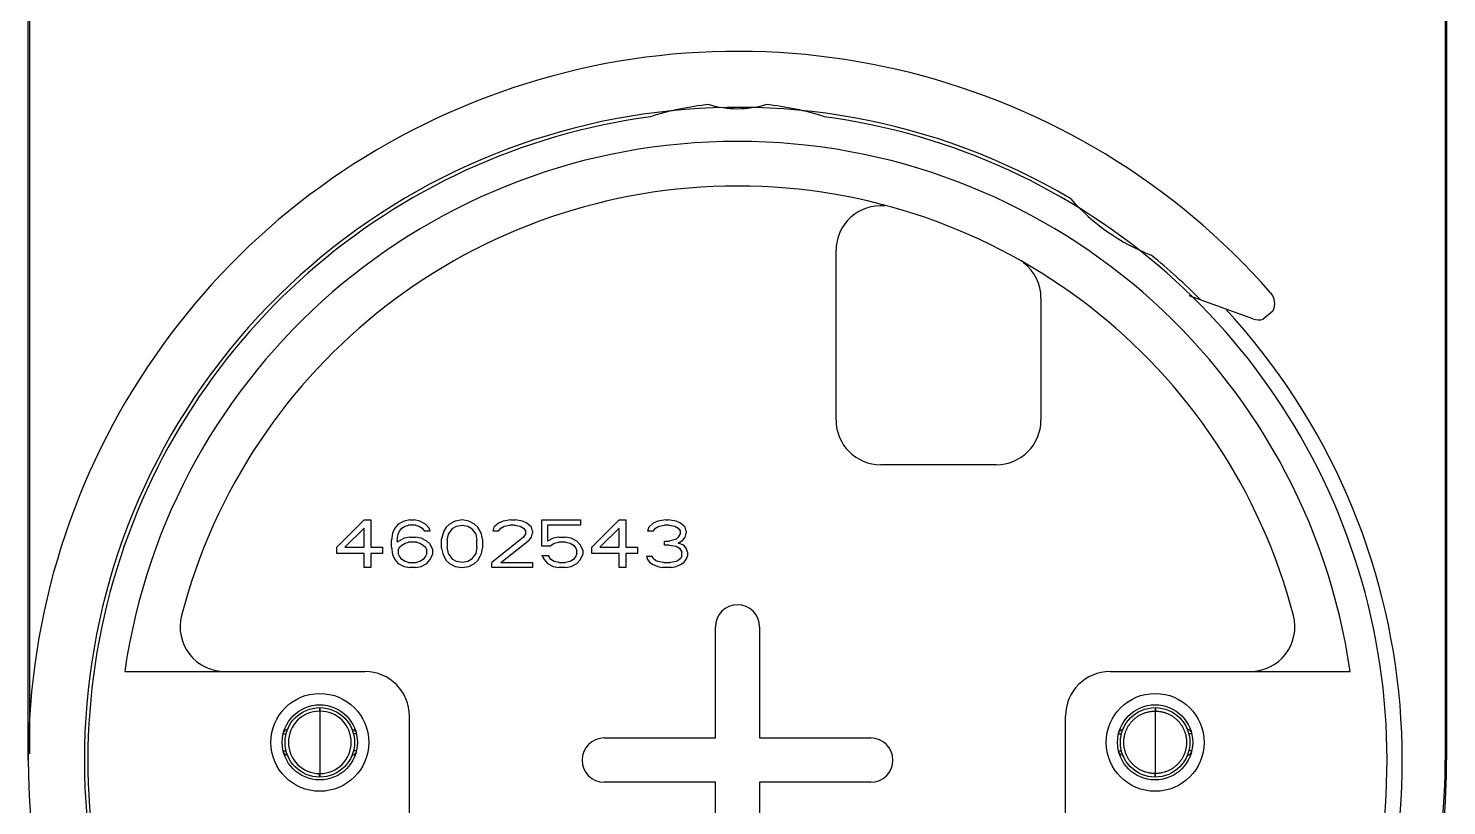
# Model space of a CAD drawing. Header units: inches. Extents: x 0 to 22, y 0 to 17.
# Drawn here: x 14.372 to 16.372, y 5.75 to 6.847 of the extents above; entities that cross this region are included whole.
import ezdxf

# ---------------------------------------------------------------- set-up
doc = ezdxf.new("R2010")
doc.units = ezdxf.units.IN
doc.header["$LTSCALE"] = 1.21
doc.header["$MEASUREMENT"] = 0
doc.layers.get('0').update_dxf_attribs({"linetype": 'CONTINUOUS'})

msp = doc.modelspace()

# ---------------------------------------------------------------- linework, layer by layer
at = {"color": 7}
for p, q in [((14.3716, 5.8142), (14.3716, 8.0642)), ((16.3716, 8.0642), (16.3716, 5.8142)), ((14.3736, 5.823), (14.3736, 7.7942)), ((16.3696, 7.7942), (16.3696, 5.8142)), ((15.5106, 6.294), (15.5106, 6.5334)), ((15.7996, 6.466), (15.7996, 6.294)), ((16.0984, 6.4367), (16.0084, 6.4695)), ((16.1267, 6.4478), (16.1131, 6.4364)), ((15.7366, 6.231), (15.5736, 6.231)), ((14.8452, 6.153), (14.8066, 6.1145)), ((14.8179, 6.1145), (14.8452, 6.1416)), ((14.8452, 6.153), (14.8548, 6.153)), ((14.8452, 6.1145), (14.8452, 6.1416)), ((14.8548, 6.153), (14.8548, 6.1145)), ((14.8885, 6.1416), (14.8853, 6.1344)), ((14.8933, 6.1473), (14.8885, 6.1416)), ((14.9014, 6.1515), (14.8933, 6.1473)), ((14.8949, 6.1373), (14.8981, 6.1416)), ((14.8981, 6.1416), (14.903, 6.1444)), ((14.9094, 6.153), (14.9014, 6.1515)), ((14.903, 6.1444), (14.9078, 6.1458)), ((14.9174, 6.1458), (14.9078, 6.1458)), ((14.9094, 6.153), (14.9158, 6.153)), ((14.9238, 6.1515), (14.9158, 6.153)), ((14.9174, 6.1458), (14.9222, 6.1444)), ((14.9222, 6.1444), (14.927, 6.1416)), ((14.9319, 6.1473), (14.9238, 6.1515)), ((14.927, 6.1416), (14.9302, 6.1373)), ((14.9367, 6.1416), (14.9319, 6.1473)), ((14.9383, 6.1373), (14.9367, 6.1416)), ((14.9607, 6.143), (14.9575, 6.1373)), ((14.9656, 6.1473), (14.9607, 6.143)), ((14.964, 6.133), (14.9704, 6.1416)), ((14.9736, 6.1515), (14.9656, 6.1473)), ((14.9704, 6.1416), (14.9752, 6.1444)), ((14.9832, 6.153), (14.9736, 6.1515)), ((14.9752, 6.1444), (14.9832, 6.1458)), ((14.9929, 6.1515), (14.9832, 6.153)), ((14.9832, 6.1458), (14.9912, 6.1444)), ((14.9912, 6.1444), (14.9961, 6.1416)), ((15.0009, 6.1473), (14.9929, 6.1515)), ((14.9961, 6.1416), (15.0025, 6.133)), ((15.0057, 6.143), (15.0009, 6.1473)), ((15.0089, 6.1373), (15.0057, 6.143)), ((15.0282, 6.143), (15.0266, 6.1373)), ((15.0346, 6.1487), (15.0282, 6.143)), ((15.041, 6.1515), (15.0346, 6.1487)), ((15.0346, 6.1373), (15.0378, 6.1416)), ((15.0378, 6.1416), (15.0426, 6.1444)), ((15.0522, 6.153), (15.041, 6.1515)), ((15.0426, 6.1444), (15.0506, 6.1458)), ((15.0571, 6.1458), (15.0506, 6.1458)), ((15.0522, 6.153), (15.0587, 6.153)), ((15.0571, 6.1458), (15.0651, 6.1444)), ((15.0683, 6.1515), (15.0587, 6.153)), ((15.0651, 6.1444), (15.0699, 6.1416)), ((15.0747, 6.1487), (15.0683, 6.1515)), ((15.0699, 6.1416), (15.0731, 6.1373)), ((15.0811, 6.143), (15.0747, 6.1487)), ((15.0827, 6.1373), (15.0811, 6.143)), ((15.0956, 6.1159), (15.0956, 6.153)), ((15.0956, 6.153), (15.1502, 6.153)), ((15.1036, 6.1458), (15.1036, 6.123)), ((15.1502, 6.1458), (15.1036, 6.1458)), ((15.1502, 6.153), (15.1502, 6.1458)), ((15.2047, 6.153), (15.1662, 6.1145)), ((15.1775, 6.1145), (15.2047, 6.1416)), ((15.2047, 6.153), (15.2144, 6.153)), ((15.2047, 6.1145), (15.2047, 6.1416)), ((15.2144, 6.153), (15.2144, 6.1145)), ((15.2465, 6.143), (15.2449, 6.1373)), ((15.2529, 6.1487), (15.2465, 6.143)), ((15.2593, 6.1515), (15.2529, 6.1487)), ((15.2529, 6.1373), (15.2561, 6.1416)), ((15.2561, 6.1416), (15.2609, 6.1444)), ((15.2706, 6.153), (15.2593, 6.1515)), ((15.2609, 6.1444), (15.2689, 6.1458)), ((15.2754, 6.1458), (15.2689, 6.1458)), ((15.2706, 6.153), (15.2738, 6.153)), ((15.285, 6.1515), (15.2738, 6.153)), ((15.2754, 6.1458), (15.2834, 6.1444)), ((15.2834, 6.1444), (15.2882, 6.1416)), ((15.2914, 6.1487), (15.285, 6.1515)), ((15.2882, 6.1416), (15.2914, 6.1373)), ((15.2978, 6.143), (15.2914, 6.1487)), ((15.2994, 6.1373), (15.2978, 6.143)), ((14.8853, 6.1344), (14.8837, 6.1245)), ((14.8837, 6.1145), (14.8837, 6.1245)), ((14.8917, 6.1245), (14.8933, 6.133)), ((14.9014, 6.1273), (14.8917, 6.1216)), ((14.8917, 6.1245), (14.8917, 6.1216)), ((14.8933, 6.133), (14.8949, 6.1373)), ((14.8981, 6.1173), (14.903, 6.1202)), ((14.9094, 6.1287), (14.9014, 6.1273)), ((14.903, 6.1202), (14.9078, 6.1216)), ((14.919, 6.1216), (14.9078, 6.1216)), ((14.9094, 6.1287), (14.9174, 6.1287)), ((14.9254, 6.1273), (14.9174, 6.1287)), ((14.919, 6.1216), (14.9238, 6.1202)), ((14.9238, 6.1202), (14.9286, 6.1173)), ((14.9335, 6.123), (14.9254, 6.1273)), ((14.9383, 6.1373), (14.9302, 6.1373)), ((14.9383, 6.1188), (14.9335, 6.123)), ((14.9559, 6.133), (14.9543, 6.1259)), ((14.9543, 6.1131), (14.9543, 6.1259)), ((14.9575, 6.1373), (14.9559, 6.133)), ((14.9624, 6.1245), (14.964, 6.133)), ((14.9624, 6.1245), (14.9624, 6.1145)), ((15.0025, 6.133), (15.0041, 6.1245)), ((15.0041, 6.1145), (15.0041, 6.1245)), ((15.0105, 6.133), (15.0089, 6.1373)), ((15.0121, 6.1259), (15.0105, 6.133)), ((15.0121, 6.1259), (15.0121, 6.1131)), ((15.0699, 6.1287), (15.025, 6.0931)), ((15.0346, 6.1373), (15.0266, 6.1373)), ((15.0378, 6.0931), (15.0779, 6.1245)), ((15.0731, 6.1344), (15.0699, 6.1287)), ((15.0731, 6.1344), (15.0731, 6.1373)), ((15.0779, 6.1245), (15.0811, 6.1287)), ((15.0811, 6.1287), (15.0827, 6.1344)), ((15.0827, 6.1373), (15.0827, 6.1344)), ((15.1116, 6.1273), (15.1036, 6.123)), ((15.1068, 6.1159), (15.1132, 6.1202)), ((15.1197, 6.1287), (15.1116, 6.1273)), ((15.1132, 6.1202), (15.1197, 6.1216)), ((15.1197, 6.1287), (15.1293, 6.1287)), ((15.1293, 6.1216), (15.1197, 6.1216)), ((15.1373, 6.1273), (15.1293, 6.1287)), ((15.1293, 6.1216), (15.1357, 6.1202)), ((15.1357, 6.1202), (15.1405, 6.1173)), ((15.1453, 6.123), (15.1373, 6.1273)), ((15.1502, 6.1173), (15.1453, 6.123)), ((15.2529, 6.1373), (15.2449, 6.1373)), ((15.2689, 6.123), (15.2754, 6.123)), ((15.2689, 6.1173), (15.2689, 6.123)), ((15.285, 6.1259), (15.2754, 6.123)), ((15.2882, 6.1287), (15.285, 6.1259)), ((15.2914, 6.1344), (15.2882, 6.1287)), ((15.2882, 6.1202), (15.2946, 6.1245)), ((15.2962, 6.1173), (15.2882, 6.1202)), ((15.2914, 6.1344), (15.2914, 6.1373)), ((15.2946, 6.1245), (15.2978, 6.1287)), ((15.2978, 6.1287), (15.2994, 6.1344)), ((15.2994, 6.1373), (15.2994, 6.1344)), ((14.8066, 6.1059), (14.8066, 6.1145)), ((14.8452, 6.1059), (14.8066, 6.1059)), ((14.8179, 6.1145), (14.8452, 6.1145)), ((14.8452, 6.086), (14.8452, 6.1059)), ((14.8548, 6.1145), (14.8709, 6.1145)), ((14.8548, 6.1059), (14.8548, 6.086)), ((14.8709, 6.1059), (14.8548, 6.1059)), ((14.8709, 6.1145), (14.8709, 6.1059)), ((14.8837, 6.1145), (14.8853, 6.1045)), ((14.8853, 6.1045), (14.8885, 6.0974)), ((14.8933, 6.1102), (14.8949, 6.1145)), ((14.8933, 6.1102), (14.8933, 6.1059)), ((14.8949, 6.1017), (14.8933, 6.1059)), ((14.8949, 6.1145), (14.8981, 6.1173)), ((14.8981, 6.0974), (14.8949, 6.1017)), ((14.9286, 6.1173), (14.9319, 6.1145)), ((14.9319, 6.1017), (14.9286, 6.0974)), ((14.9319, 6.1145), (14.9335, 6.1102)), ((14.9335, 6.1059), (14.9319, 6.1017)), ((14.9335, 6.1059), (14.9335, 6.1102)), ((14.9415, 6.1116), (14.9383, 6.1188)), ((14.9383, 6.0974), (14.9415, 6.1045)), ((14.9415, 6.1116), (14.9415, 6.1045)), ((14.9543, 6.1131), (14.9559, 6.1059)), ((14.9559, 6.1059), (14.9575, 6.1017)), ((14.9575, 6.1017), (14.9607, 6.096)), ((14.964, 6.1059), (14.9624, 6.1145)), ((14.9704, 6.0974), (14.964, 6.1059)), ((15.0025, 6.1059), (14.9961, 6.0974)), ((15.0041, 6.1145), (15.0025, 6.1059)), ((15.0057, 6.096), (15.0089, 6.1017)), ((15.0089, 6.1017), (15.0105, 6.1059)), ((15.0105, 6.1059), (15.0121, 6.1131)), ((15.1068, 6.1159), (15.0956, 6.1159)), ((15.0956, 6.1031), (15.0988, 6.0974)), ((15.0956, 6.1031), (15.1052, 6.1031)), ((15.1084, 6.0974), (15.1052, 6.1031)), ((15.1405, 6.1173), (15.1437, 6.1131)), ((15.1437, 6.1017), (15.1405, 6.0974)), ((15.1437, 6.1131), (15.1453, 6.1088)), ((15.1453, 6.1059), (15.1437, 6.1017)), ((15.1453, 6.1059), (15.1453, 6.1088)), ((15.1534, 6.1102), (15.1502, 6.1173)), ((15.1502, 6.0974), (15.1534, 6.1045)), ((15.1534, 6.1102), (15.1534, 6.1045)), ((15.1662, 6.1059), (15.1662, 6.1145)), ((15.2047, 6.1059), (15.1662, 6.1059)), ((15.1775, 6.1145), (15.2047, 6.1145)), ((15.2047, 6.086), (15.2047, 6.1059)), ((15.2144, 6.1145), (15.2304, 6.1145)), ((15.2304, 6.1059), (15.2144, 6.1059)), ((15.2144, 6.1059), (15.2144, 6.086)), ((15.2304, 6.1145), (15.2304, 6.1059)), ((15.2433, 6.1017), (15.2513, 6.1017)), ((15.2433, 6.1017), (15.2449, 6.0974)), ((15.2529, 6.0988), (15.2513, 6.1017)), ((15.2754, 6.1173), (15.2689, 6.1173)), ((15.2754, 6.1173), (15.285, 6.1159)), ((15.285, 6.1159), (15.2898, 6.1131)), ((15.2898, 6.1131), (15.293, 6.1074)), ((15.293, 6.1017), (15.2914, 6.0988)), ((15.293, 6.1017), (15.293, 6.1074)), ((15.2994, 6.1131), (15.2962, 6.1173)), ((15.3011, 6.1074), (15.2994, 6.1131)), ((15.2994, 6.0974), (15.3011, 6.1017)), ((15.3011, 6.1074), (15.3011, 6.1017)), ((14.8548, 6.086), (14.8452, 6.086)), ((14.8885, 6.0974), (14.8933, 6.0917)), ((14.8933, 6.0917), (14.9014, 6.0874)), ((14.903, 6.0945), (14.8981, 6.0974)), ((14.9014, 6.0874), (14.9094, 6.086)), ((14.9078, 6.0931), (14.903, 6.0945)), ((14.9078, 6.0931), (14.919, 6.0931)), ((14.9174, 6.086), (14.9094, 6.086)), ((14.9174, 6.086), (14.9254, 6.0874)), ((14.9238, 6.0945), (14.919, 6.0931)), ((14.9286, 6.0974), (14.9238, 6.0945)), ((14.9254, 6.0874), (14.9335, 6.0917)), ((14.9335, 6.0917), (14.9383, 6.0974)), ((14.9607, 6.096), (14.9656, 6.0917)), ((14.9656, 6.0917), (14.9736, 6.0874)), ((14.9752, 6.0945), (14.9704, 6.0974)), ((14.9736, 6.0874), (14.9832, 6.086)), ((14.9832, 6.0931), (14.9752, 6.0945)), ((14.9912, 6.0945), (14.9832, 6.0931)), ((14.9832, 6.086), (14.9929, 6.0874)), ((14.9961, 6.0974), (14.9912, 6.0945)), ((14.9929, 6.0874), (15.0009, 6.0917)), ((15.0009, 6.0917), (15.0057, 6.096)), ((15.025, 6.086), (15.025, 6.0931)), ((15.0827, 6.086), (15.025, 6.086)), ((15.0378, 6.0931), (15.0827, 6.0931)), ((15.0827, 6.0931), (15.0827, 6.086)), ((15.0988, 6.0974), (15.1036, 6.0917)), ((15.1036, 6.0917), (15.1116, 6.0874)), ((15.1132, 6.0945), (15.1084, 6.0974)), ((15.1116, 6.0874), (15.1197, 6.086)), ((15.1197, 6.0931), (15.1132, 6.0945)), ((15.1197, 6.0931), (15.1293, 6.0931)), ((15.1293, 6.086), (15.1197, 6.086)), ((15.1357, 6.0945), (15.1293, 6.0931)), ((15.1293, 6.086), (15.1373, 6.0874)), ((15.1405, 6.0974), (15.1357, 6.0945)), ((15.1373, 6.0874), (15.1453, 6.0917)), ((15.1453, 6.0917), (15.1502, 6.0974)), ((15.2144, 6.086), (15.2047, 6.086)), ((15.2449, 6.0974), (15.2481, 6.0931)), ((15.2481, 6.0931), (15.2529, 6.0902)), ((15.2561, 6.096), (15.2529, 6.0988)), ((15.2529, 6.0902), (15.2593, 6.0874)), ((15.2593, 6.0945), (15.2561, 6.096)), ((15.2673, 6.0931), (15.2593, 6.0945)), ((15.2593, 6.0874), (15.2657, 6.086)), ((15.2786, 6.086), (15.2657, 6.086)), ((15.2673, 6.0931), (15.277, 6.0931)), ((15.285, 6.0945), (15.277, 6.0931)), ((15.2786, 6.086), (15.285, 6.0874)), ((15.2882, 6.096), (15.285, 6.0945)), ((15.285, 6.0874), (15.2914, 6.0902)), ((15.2914, 6.0988), (15.2882, 6.096)), ((15.2914, 6.0902), (15.2962, 6.0931)), ((15.2962, 6.0931), (15.2994, 6.0974)), ((15.3404, 5.8455), (15.3404, 6.0022)), ((15.4029, 6.0022), (15.4029, 5.8455)), ((14.5076, 5.9392), (14.8461, 5.9392)), ((15.8971, 5.9392), (16.2357, 5.9392)), ((14.7826, 5.8882), (14.7826, 5.7902)), ((15.9606, 5.8882), (15.9606, 5.7902)), ((14.9091, 5.0606), (14.9091, 5.8762)), ((15.8341, 5.0606), (15.8341, 5.8762)), ((15.1836, 5.8455), (15.3404, 5.8455)), ((15.4029, 5.8455), (15.5596, 5.8455)), ((15.3404, 5.783), (15.1836, 5.783)), ((15.3404, 5.7031), (15.3404, 5.783)), ((15.5596, 5.783), (15.4029, 5.783)), ((15.4029, 5.783), (15.4029, 5.7031))]:
    msp.add_line(p, q, dxfattribs=at)
at = {"color": 8}
for p, q in [((14.7826, 5.8832), (14.7824, 5.8832)), ((14.7829, 5.8832), (14.7826, 5.8832)), ((15.9606, 5.8832), (15.9604, 5.8832)), ((15.9609, 5.8832), (15.9606, 5.8832)), ((14.7334, 5.8562), (14.732, 5.8541)), ((14.8333, 5.8541), (14.8319, 5.8562)), ((15.9114, 5.8562), (15.91, 5.8541)), ((16.0113, 5.8541), (16.0099, 5.8562)), ((14.732, 5.8243), (14.7334, 5.8222)), ((14.8319, 5.8222), (14.8333, 5.8243)), ((15.91, 5.8243), (15.9114, 5.8222)), ((16.0099, 5.8222), (16.0113, 5.8243)), ((16.3696, 5.8142), (16.3716, 5.8142)), ((14.7824, 5.7952), (14.7826, 5.7952)), ((14.7826, 5.7952), (14.7829, 5.7952)), ((15.9604, 5.7952), (15.9606, 5.7952)), ((15.9606, 5.7952), (15.9609, 5.7952))]:
    msp.add_line(p, q, dxfattribs=at)
at = {"color": 7}
for points in [[(14.7379, 5.8592), (14.7374, 5.8582), (14.7365, 5.8574), (14.7355, 5.8567), (14.7342, 5.8563), (14.7334, 5.8562)], [(14.8319, 5.8562), (14.8313, 5.8563), (14.8302, 5.8565), (14.8292, 5.857), (14.8284, 5.8577), (14.8278, 5.8584), (14.8274, 5.8592)], [(15.9159, 5.8592), (15.9154, 5.8583), (15.9146, 5.8574), (15.9135, 5.8567), (15.9122, 5.8563), (15.9114, 5.8562)], [(16.0099, 5.8562), (16.0089, 5.8563), (16.0074, 5.8569), (16.0062, 5.858), (16.0054, 5.8592)], [(14.7334, 5.8222), (14.734, 5.8222), (14.7351, 5.8219), (14.7361, 5.8214), (14.7369, 5.8208), (14.7375, 5.82), (14.7379, 5.8193)], [(14.8274, 5.8193), (14.8279, 5.8202), (14.8288, 5.8211), (14.8298, 5.8217), (14.8311, 5.8221), (14.8319, 5.8222)], [(15.9114, 5.8222), (15.9123, 5.8221), (15.9139, 5.8215), (15.9151, 5.8205), (15.9159, 5.8193)], [(16.0054, 5.8193), (16.0059, 5.8202), (16.0067, 5.821), (16.0078, 5.8217), (16.0091, 5.8221), (16.0099, 5.8222)]]:
    msp.add_lwpolyline(points, dxfattribs=at)
for centre, radius in [((14.7826, 5.8392), 0.069), ((15.9606, 5.8392), 0.069), ((14.7826, 5.8392), 0.053), ((14.7826, 5.8392), 0.049), ((15.9606, 5.8392), 0.053), ((15.9606, 5.8392), 0.049)]:
    msp.add_circle(centre, radius, dxfattribs=at)
for centre, radius, start, end in [((15.3716, 5.8142), 1, 41.2448, 318.7552), ((15.3716, 5.8142), 0.921, 59.3128, 300.6872), ((15.3716, 5.8142), 0.916, 97.6991, 232.3818), ((15.3715, 6.3412), 0.4, 95.7216, 107.8478), ((15.3716, 6.8696), 0.1363, 252.9385, 287.0615), ((15.3718, 6.3412), 0.4, 72.1522, 84.2784), ((15.3716, 5.8142), 0.916, 307.6182, 82.3009), ((15.3716, 5.8142), 0.873, 8.2321, 171.7679), ((15.3716, 5.8142), 0.81, 14.5765, 165.4235), ((16.0599, 6.7972), 0.29, 221.1826, 248.8174), ((15.5736, 6.5334), 0.063, 84.7284, 180), ((15.3716, 5.8142), 0.921, 44.8254, 50.6872), ((15.7366, 6.466), 0.063, 0, 52.6049), ((16.1063, 6.4583), 0.023, 332.6636, 41.2448), ((15.3716, 5.8142), 0.9375, 326.6787, 42.7802), ((16.1063, 6.4583), 0.023, 250, 287.3364), ((15.5736, 6.294), 0.063, 180, 270), ((15.7366, 6.294), 0.063, 270, 360), ((15.3716, 6.0022), 0.0312, 0, 180), ((14.6487, 6.0022), 0.063, 165.4234, 270), ((16.0946, 6.0022), 0.063, 270, 14.5766), ((14.8461, 5.8762), 0.063, 0, 90), ((15.8971, 5.8762), 0.063, 90, 180), ((14.7824, 5.8392), 0.044, 90.0068, 269.9939), ((14.7829, 5.8392), 0.044, 270.0061, 89.9939), ((14.7336, 5.8392), 0.017, 90.8238, 93.8997), ((14.8316, 5.8392), 0.017, 86.1002, 89.1762), ((15.1836, 5.8142), 0.0312, 90, 270), ((15.5596, 5.8142), 0.0312, 270, 90), ((15.9116, 5.8392), 0.017, 90.8238, 93.8998), ((16.0096, 5.8392), 0.017, 86.1003, 89.1762), ((14.7336, 5.8392), 0.017, 266.1002, 269.1762), ((14.8316, 5.8392), 0.017, 270.8238, 273.8997), ((15.9116, 5.8392), 0.017, 266.1003, 269.1762), ((16.0096, 5.8392), 0.017, 270.8238, 273.8998), ((15.3716, 5.8142), 1, 319.2805, 360), ((15.3716, 5.8142), 0.998, 319.5225, 360)]:
    msp.add_arc(centre, radius, start, end, dxfattribs=at)
for points, knots in [([(14.7826, 5.8882), (14.7826, 5.8882), (14.7826, 5.8882), (14.7826, 5.8882), (14.7826, 5.8882), (14.7826, 5.8882), (14.7826, 5.8881), (14.7826, 5.8881), (14.7826, 5.888), (14.7826, 5.8879), (14.7825, 5.8878), (14.7825, 5.8876), (14.7825, 5.8874), (14.7825, 5.8871), (14.7825, 5.8867), (14.7824, 5.8864), (14.7824, 5.8858), (14.7824, 5.8851), (14.7824, 5.8842), (14.7824, 5.8835), (14.7824, 5.8832)], [0, 0, 0, 0, 0.002818, 0.004788, 0.007244, 0.013743, 0.022459, 0.033431, 0.046668, 0.062166, 0.079897, 0.12187, 0.172207, 0.230493, 0.296156, 0.368536, 0.446967, 0.619015, 0.805974, 1, 1, 1, 1]), ([(14.7826, 5.8882), (14.7827, 5.8882), (14.7827, 5.8882), (14.7827, 5.8882), (14.7827, 5.8882), (14.7827, 5.8882), (14.7827, 5.8881), (14.7827, 5.8881), (14.7827, 5.888), (14.7827, 5.8879), (14.7828, 5.8878), (14.7828, 5.8876), (14.7828, 5.8874), (14.7828, 5.8871), (14.7828, 5.8867), (14.7829, 5.8864), (14.7829, 5.8858), (14.7829, 5.8851), (14.7829, 5.8842), (14.7829, 5.8835), (14.7829, 5.8832)], [0, 0, 0, 0, 0.002818, 0.004789, 0.007245, 0.013745, 0.022464, 0.033439, 0.04668, 0.062183, 0.079919, 0.121904, 0.172255, 0.230554, 0.296229, 0.36862, 0.447059, 0.619108, 0.806039, 1, 1, 1, 1]), ([(15.9606, 5.8882), (15.9606, 5.8882), (15.9606, 5.8882), (15.9606, 5.8882), (15.9606, 5.8882), (15.9606, 5.8882), (15.9606, 5.8881), (15.9606, 5.8881), (15.9606, 5.888), (15.9606, 5.8879), (15.9605, 5.8878), (15.9605, 5.8876), (15.9605, 5.8874), (15.9605, 5.8871), (15.9605, 5.8867), (15.9604, 5.8864), (15.9604, 5.8858), (15.9604, 5.8851), (15.9604, 5.8842), (15.9604, 5.8835), (15.9604, 5.8832)], [0, 0, 0, 0, 0.002818, 0.004788, 0.007244, 0.013743, 0.022459, 0.033431, 0.046668, 0.062166, 0.079897, 0.12187, 0.172207, 0.230493, 0.296156, 0.368536, 0.446967, 0.619015, 0.805974, 1, 1, 1, 1]), ([(15.9606, 5.8882), (15.9607, 5.8882), (15.9607, 5.8882), (15.9607, 5.8882), (15.9607, 5.8882), (15.9607, 5.8882), (15.9607, 5.8881), (15.9607, 5.8881), (15.9607, 5.888), (15.9607, 5.8879), (15.9608, 5.8878), (15.9608, 5.8876), (15.9608, 5.8874), (15.9608, 5.8871), (15.9608, 5.8867), (15.9609, 5.8864), (15.9609, 5.8858), (15.9609, 5.8851), (15.9609, 5.8842), (15.9609, 5.8835), (15.9609, 5.8832)], [0, 0, 0, 0, 0.002818, 0.004789, 0.007245, 0.013746, 0.022465, 0.03344, 0.046682, 0.062185, 0.079921, 0.121907, 0.172257, 0.230557, 0.296232, 0.368623, 0.447061, 0.61911, 0.80604, 1, 1, 1, 1]), ([(14.7826, 5.7902), (14.7826, 5.7902), (14.7826, 5.7902), (14.7826, 5.7902), (14.7826, 5.7902), (14.7826, 5.7903), (14.7826, 5.7903), (14.7826, 5.7904), (14.7826, 5.7904), (14.7826, 5.7905), (14.7825, 5.7906), (14.7825, 5.7908), (14.7825, 5.7911), (14.7825, 5.7914), (14.7825, 5.7917), (14.7824, 5.7921), (14.7824, 5.7926), (14.7824, 5.7933), (14.7824, 5.7943), (14.7824, 5.7949), (14.7824, 5.7952)], [0, 0, 0, 0, 0.002818, 0.004789, 0.007245, 0.013745, 0.022464, 0.033439, 0.04668, 0.062183, 0.079919, 0.121904, 0.172255, 0.230554, 0.296229, 0.36862, 0.447059, 0.619108, 0.806039, 1, 1, 1, 1]), ([(14.7826, 5.7902), (14.7827, 5.7902), (14.7827, 5.7902), (14.7827, 5.7902), (14.7827, 5.7903), (14.7827, 5.7903), (14.7827, 5.7903), (14.7827, 5.7904), (14.7827, 5.7904), (14.7827, 5.7905), (14.7828, 5.7906), (14.7828, 5.7908), (14.7828, 5.7911), (14.7828, 5.7914), (14.7828, 5.7917), (14.7829, 5.7921), (14.7829, 5.7926), (14.7829, 5.7933), (14.7829, 5.7943), (14.7829, 5.7949), (14.7829, 5.7952)], [0, 0, 0, 0, 0.002818, 0.004788, 0.007244, 0.013743, 0.022459, 0.033431, 0.046668, 0.062166, 0.079897, 0.12187, 0.172207, 0.230493, 0.296156, 0.368536, 0.446967, 0.619015, 0.805974, 1, 1, 1, 1]), ([(15.9606, 5.7902), (15.9606, 5.7902), (15.9606, 5.7902), (15.9606, 5.7902), (15.9606, 5.7902), (15.9606, 5.7903), (15.9606, 5.7903), (15.9606, 5.7904), (15.9606, 5.7904), (15.9606, 5.7905), (15.9605, 5.7906), (15.9605, 5.7908), (15.9605, 5.7911), (15.9605, 5.7914), (15.9605, 5.7917), (15.9604, 5.7921), (15.9604, 5.7926), (15.9604, 5.7933), (15.9604, 5.7943), (15.9604, 5.7949), (15.9604, 5.7952)], [0, 0, 0, 0, 0.002818, 0.004789, 0.007245, 0.013746, 0.022465, 0.03344, 0.046682, 0.062185, 0.079921, 0.121907, 0.172258, 0.230557, 0.296232, 0.368623, 0.447061, 0.61911, 0.806041, 1, 1, 1, 1]), ([(15.9606, 5.7902), (15.9607, 5.7902), (15.9607, 5.7902), (15.9607, 5.7902), (15.9607, 5.7903), (15.9607, 5.7903), (15.9607, 5.7903), (15.9607, 5.7904), (15.9607, 5.7904), (15.9607, 5.7905), (15.9608, 5.7906), (15.9608, 5.7908), (15.9608, 5.7911), (15.9608, 5.7914), (15.9608, 5.7917), (15.9609, 5.7921), (15.9609, 5.7926), (15.9609, 5.7933), (15.9609, 5.7943), (15.9609, 5.7949), (15.9609, 5.7952)], [0, 0, 0, 0, 0.002818, 0.004788, 0.007244, 0.013743, 0.022459, 0.033431, 0.046668, 0.062166, 0.079897, 0.12187, 0.172207, 0.230493, 0.296156, 0.368536, 0.446967, 0.619015, 0.805974, 1, 1, 1, 1])]:
    msp.add_open_spline(points, degree=3, knots=knots, dxfattribs=at)
at = {"color": 8}
for points, knots in [([(15.9604, 5.7952), (15.9589, 5.7952), (15.9568, 5.7953), (15.9539, 5.7957), (15.9511, 5.7962), (15.9476, 5.797), (15.9435, 5.7985), (15.9396, 5.8003), (15.9359, 5.8026), (15.9324, 5.8051), (15.9292, 5.808), (15.9263, 5.8112), (15.9237, 5.8147), (15.9215, 5.8184), (15.9197, 5.8223), (15.9182, 5.8264), (15.9173, 5.8299), (15.9169, 5.8328), (15.9165, 5.8356), (15.9163, 5.8392), (15.9165, 5.8428), (15.9169, 5.8457), (15.9173, 5.8485), (15.9182, 5.852), (15.9197, 5.8561), (15.9215, 5.86), (15.9237, 5.8637), (15.9263, 5.8672), (15.9292, 5.8704), (15.9324, 5.8733), (15.9359, 5.8759), (15.9396, 5.8781), (15.9435, 5.8799), (15.9476, 5.8814), (15.9511, 5.8823), (15.9539, 5.8828), (15.9568, 5.8831), (15.9589, 5.8832), (15.9604, 5.8832)], [0, 0, 0, 0, 0.031228, 0.046847, 0.062465, 0.093695, 0.124927, 0.156163, 0.187401, 0.218644, 0.249891, 0.281142, 0.312397, 0.343656, 0.374918, 0.406183, 0.437451, 0.45309, 0.46873, 0.5, 0.53127, 0.54691, 0.562549, 0.593817, 0.625082, 0.656344, 0.687603, 0.718858, 0.750109, 0.781356, 0.812599, 0.843837, 0.875073, 0.906305, 0.937535, 0.953153, 0.968772, 1, 1, 1, 1]), ([(15.9609, 5.8832), (15.9624, 5.8832), (15.9645, 5.8831), (15.9674, 5.8828), (15.9702, 5.8823), (15.9737, 5.8814), (15.9778, 5.8799), (15.9817, 5.8781), (15.9854, 5.8759), (15.9889, 5.8733), (15.9921, 5.8704), (15.995, 5.8672), (15.9975, 5.8637), (15.9998, 5.86), (16.0016, 5.8561), (16.0031, 5.852), (16.004, 5.8485), (16.0044, 5.8457), (16.0048, 5.8428), (16.005, 5.8392), (16.0048, 5.8356), (16.0044, 5.8328), (16.004, 5.8299), (16.0031, 5.8264), (16.0016, 5.8223), (15.9998, 5.8184), (15.9975, 5.8147), (15.995, 5.8112), (15.9921, 5.808), (15.9889, 5.8051), (15.9854, 5.8026), (15.9817, 5.8003), (15.9778, 5.7985), (15.9737, 5.797), (15.9702, 5.7962), (15.9674, 5.7957), (15.9645, 5.7953), (15.9624, 5.7952), (15.9609, 5.7952)], [0, 0, 0, 0, 0.031228, 0.046847, 0.062465, 0.093695, 0.124927, 0.156163, 0.187401, 0.218644, 0.249891, 0.281142, 0.312397, 0.343656, 0.374918, 0.406183, 0.437451, 0.45309, 0.46873, 0.5, 0.53127, 0.54691, 0.562549, 0.593817, 0.625082, 0.656344, 0.687603, 0.718858, 0.750109, 0.781356, 0.812599, 0.843837, 0.875073, 0.906305, 0.937535, 0.953153, 0.968772, 1, 1, 1, 1]), ([(14.7316, 5.8515), (14.7318, 5.8514), (14.7323, 5.8513), (14.733, 5.8512), (14.7335, 5.8512), (14.7339, 5.8511), (14.7341, 5.8511), (14.7344, 5.8511), (14.7346, 5.8511), (14.7347, 5.8511), (14.7349, 5.8511), (14.735, 5.8512), (14.7351, 5.8512), (14.7351, 5.8513), (14.7352, 5.8513), (14.7352, 5.8513)], [0, 0, 0, 0, 0.198077, 0.386991, 0.558707, 0.635621, 0.705581, 0.768234, 0.82326, 0.870375, 0.90942, 0.94081, 0.965387, 0.984422, 1, 1, 1, 1]), ([(14.8337, 5.8515), (14.8335, 5.8514), (14.833, 5.8513), (14.8323, 5.8512), (14.8318, 5.8512), (14.8314, 5.8511), (14.8312, 5.8511), (14.8309, 5.8511), (14.8307, 5.8511), (14.8306, 5.8511), (14.8304, 5.8511), (14.8303, 5.8512), (14.8302, 5.8512), (14.8302, 5.8513), (14.8301, 5.8513), (14.8301, 5.8513)], [0, 0, 0, 0, 0.198077, 0.386992, 0.558707, 0.635622, 0.705582, 0.768235, 0.82326, 0.870375, 0.909421, 0.94081, 0.965387, 0.984422, 1, 1, 1, 1]), ([(15.9096, 5.8515), (15.9098, 5.8514), (15.9103, 5.8513), (15.911, 5.8512), (15.9115, 5.8512), (15.9119, 5.8511), (15.9121, 5.8511), (15.9124, 5.8511), (15.9126, 5.8511), (15.9127, 5.8511), (15.9129, 5.8511), (15.913, 5.8512), (15.9131, 5.8512), (15.9131, 5.8513), (15.9132, 5.8513), (15.9132, 5.8513)], [0, 0, 0, 0, 0.198077, 0.386991, 0.558707, 0.635621, 0.705581, 0.768234, 0.82326, 0.870375, 0.90942, 0.94081, 0.965387, 0.984422, 1, 1, 1, 1]), ([(16.0117, 5.8515), (16.0115, 5.8514), (16.011, 5.8513), (16.0103, 5.8512), (16.0098, 5.8512), (16.0094, 5.8511), (16.0092, 5.8511), (16.0089, 5.8511), (16.0087, 5.8511), (16.0086, 5.8511), (16.0084, 5.8511), (16.0083, 5.8512), (16.0082, 5.8512), (16.0082, 5.8513), (16.0081, 5.8513), (16.0081, 5.8513)], [0, 0, 0, 0, 0.198077, 0.386992, 0.558707, 0.635622, 0.705582, 0.768235, 0.82326, 0.870375, 0.909421, 0.94081, 0.965387, 0.984422, 1, 1, 1, 1]), ([(14.7316, 5.827), (14.7318, 5.827), (14.7323, 5.8271), (14.733, 5.8272), (14.7335, 5.8273), (14.7339, 5.8273), (14.7341, 5.8273), (14.7344, 5.8273), (14.7346, 5.8273), (14.7347, 5.8273), (14.7349, 5.8273), (14.735, 5.8273), (14.7351, 5.8272), (14.7351, 5.8272), (14.7352, 5.8271), (14.7352, 5.8271)], [0, 0, 0, 0, 0.198077, 0.386992, 0.558707, 0.635622, 0.705582, 0.768235, 0.82326, 0.870375, 0.909421, 0.94081, 0.965387, 0.984422, 1, 1, 1, 1]), ([(14.8337, 5.827), (14.8335, 5.827), (14.833, 5.8271), (14.8323, 5.8272), (14.8318, 5.8273), (14.8314, 5.8273), (14.8312, 5.8273), (14.8309, 5.8273), (14.8307, 5.8273), (14.8306, 5.8273), (14.8304, 5.8273), (14.8303, 5.8273), (14.8302, 5.8272), (14.8302, 5.8272), (14.8301, 5.8271), (14.8301, 5.8271)], [0, 0, 0, 0, 0.198077, 0.386991, 0.558707, 0.635621, 0.705581, 0.768234, 0.82326, 0.870375, 0.90942, 0.94081, 0.965387, 0.984422, 1, 1, 1, 1]), ([(15.9096, 5.827), (15.9098, 5.827), (15.9103, 5.8271), (15.911, 5.8272), (15.9115, 5.8273), (15.9119, 5.8273), (15.9121, 5.8273), (15.9124, 5.8273), (15.9126, 5.8273), (15.9127, 5.8273), (15.9129, 5.8273), (15.913, 5.8273), (15.9131, 5.8272), (15.9131, 5.8272), (15.9132, 5.8271), (15.9132, 5.8271)], [0, 0, 0, 0, 0.198077, 0.386992, 0.558707, 0.635622, 0.705582, 0.768235, 0.82326, 0.870375, 0.909421, 0.94081, 0.965387, 0.984422, 1, 1, 1, 1]), ([(16.0117, 5.827), (16.0115, 5.827), (16.011, 5.8271), (16.0103, 5.8272), (16.0098, 5.8273), (16.0094, 5.8273), (16.0092, 5.8273), (16.0089, 5.8273), (16.0087, 5.8273), (16.0086, 5.8273), (16.0084, 5.8273), (16.0083, 5.8273), (16.0082, 5.8272), (16.0082, 5.8272), (16.0081, 5.8271), (16.0081, 5.8271)], [0, 0, 0, 0, 0.198077, 0.386991, 0.558707, 0.635621, 0.705581, 0.768234, 0.82326, 0.870375, 0.90942, 0.94081, 0.965387, 0.984422, 1, 1, 1, 1])]:
    msp.add_open_spline(points, degree=3, knots=knots, dxfattribs=at)

doc.saveas('drawing.dxf')
